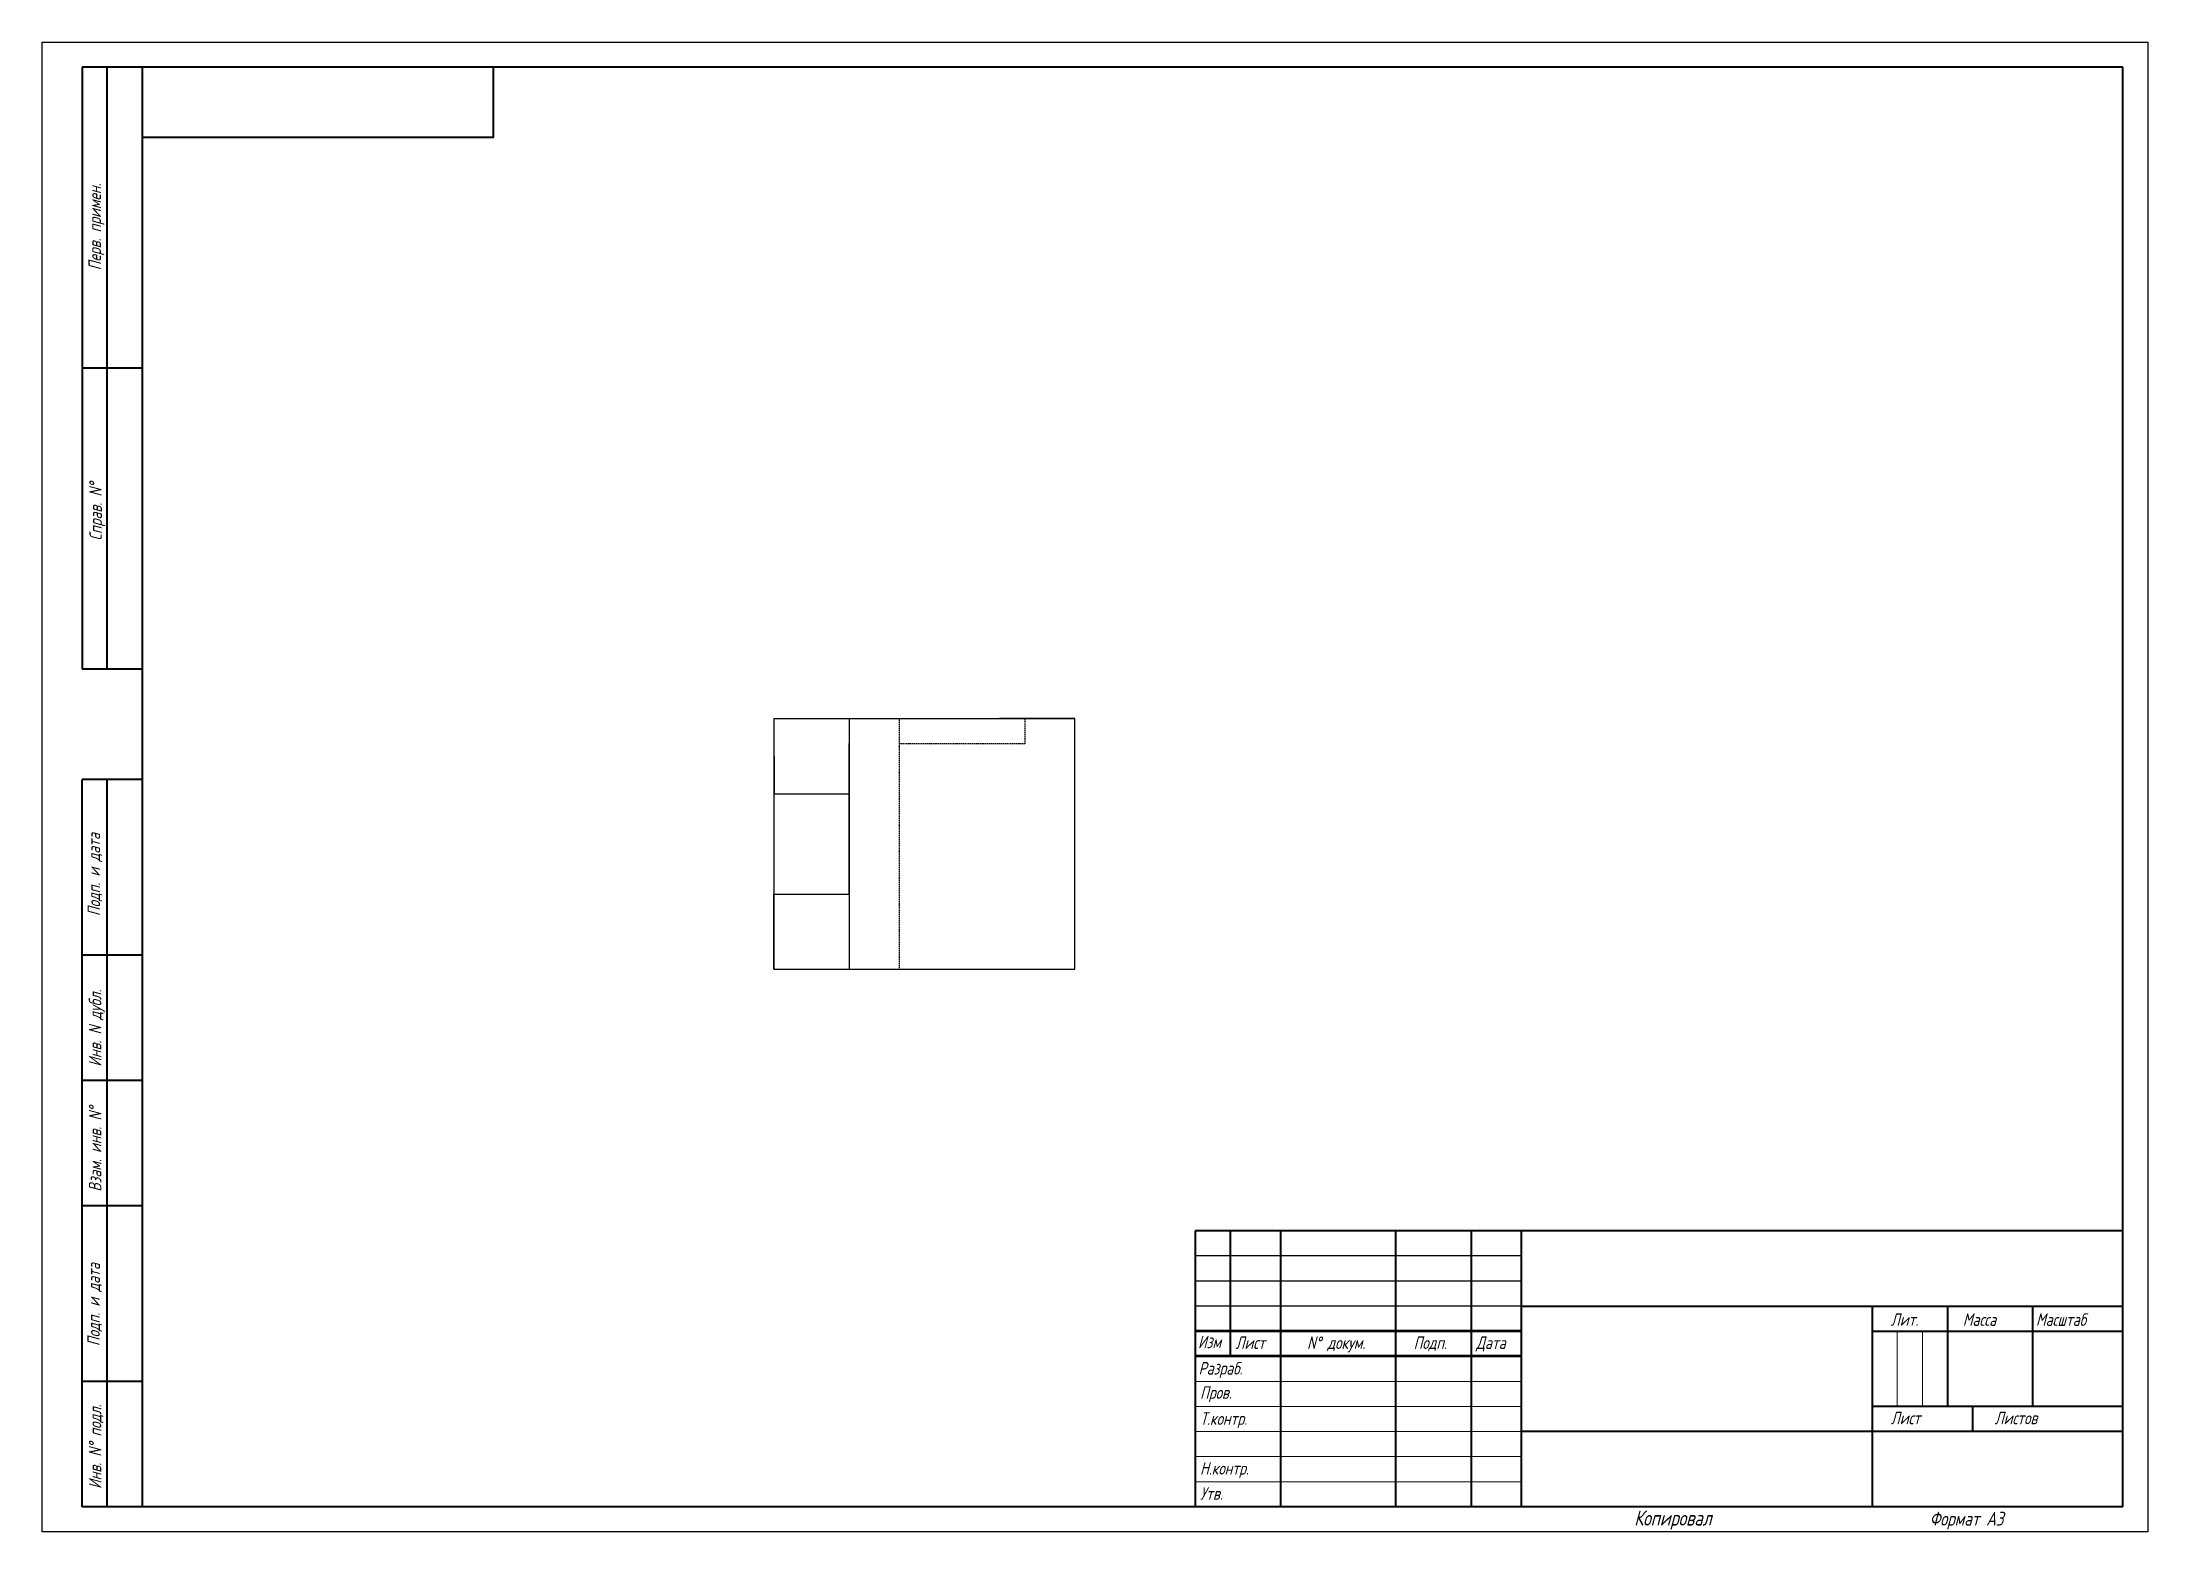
# Model space of a CAD drawing. Extents: x 2173 to 2593, y 74 to 371.
import ezdxf

# ---------------------------------------------------------------- set-up
doc = ezdxf.new("R2010")
doc.units = 0
doc.header["$MEASUREMENT"] = 0
doc.linetypes.add('ACAD_ISO02W100', pattern=[15, 12, -3])
doc.linetypes.add('штриховая2', pattern=[0.375, 0.25, -0.125])
doc.layers.get('0').update_dxf_attribs({"linetype": 'CONTINUOUS'})
doc.layers.add('KONTUR', color=7, linetype='CONTINUOUS')
for name, color, linetype, lineweight in [('Основная', 7, 'CONTINUOUS', 40), ('текст', 7, 'CONTINUOUS', 30), ('тонкая', 7, 'CONTINUOUS', 20)]:
    doc.layers.add(name, color=color, linetype=linetype, lineweight=lineweight)
doc.styles.add('стиль рамки', font='romans.shx', dxfattribs={"width": 0.75, "oblique": 15, "height": 3.5})

msp = doc.modelspace()

# ---------------------------------------------------------------- linework, layer by layer
at = {"linetype": 'штриховая2'}
for p, q in [((2318.51, 235.72), (2343.51, 235.74)), ((2343.51, 235.74), (2343.51, 185.72)), ((2378.51, 235.72), (2368.51, 235.72)), ((2378.51, 235.72), (2368.51, 235.7)), ((2368.51, 235.7), (2368.51, 230.7)), ((2363.51, 230.7), (2343.51, 230.7)), ((2368.51, 230.7), (2363.51, 230.7))]:
    msp.add_line(p, q, dxfattribs=at)
for p, q in [((2318.51, 235.72), (2378.51, 235.72)), ((2318.51, 235.72), (2318.51, 185.72)), ((2318.51, 235.72), (2318.51, 235.72)), ((2318.51, 235.72), (2333.51, 235.72)), ((2318.51, 235.72), (2343.51, 235.72)), ((2333.51, 235.72), (2333.51, 185.72)), ((2378.51, 235.72), (2363.51, 235.72)), ((2378.51, 185.72), (2378.51, 235.72)), ((2318.51, 185.72), (2378.51, 185.72)), ((2467.54, 128.57), (2402.54, 128.57)), ((2467.54, 123.57), (2402.54, 123.57)), ((2467.54, 118.57), (2402.54, 118.57)), ((2537.54, 78.57), (2537.54, 78.57))]:
    msp.add_line(p, q)
at = {"linetype": 'ACAD_ISO02W100'}
for p, q in [((2318.51, 235.72), (2343.51, 235.72)), ((2378.51, 235.72), (2368.51, 235.72))]:
    msp.add_line(p, q, dxfattribs=at)
at = {"linetype": 'Continuous'}
for p, q in [((2318.51, 235.72), (2318.56, 220.72)), ((2378.51, 235.72), (2368.51, 235.72)), ((2333.51, 200.72), (2333.51, 230.72)), ((2318.56, 220.72), (2333.51, 220.72)), ((2318.51, 185.72), (2318.51, 200.72)), ((2318.51, 200.72), (2333.51, 200.72))]:
    msp.add_line(p, q, dxfattribs=at)
at = {"lineweight": 50}
for p, q in [((2467.54, 113.57), (2402.54, 113.57)), ((2467.54, 108.57), (2402.54, 108.57))]:
    msp.add_line(p, q, dxfattribs=at)
at = {"layer": 'KONTUR'}
for p, q in [((2172.54, 73.57), (2172.54, 370.57)), ((2172.54, 370.57), (2592.54, 370.57)), ((2592.54, 370.57), (2592.54, 73.57)), ((2592.54, 73.57), (2172.54, 73.57))]:
    msp.add_line(p, q, dxfattribs=at)
at = {"layer": 'Основная'}
for p, q in [((2180.54, 365.57), (2180.54, 245.57)), ((2587.54, 365.57), (2180.54, 365.57)), ((2185.54, 245.57), (2185.54, 365.57)), ((2192.54, 118.57), (2192.54, 365.57)), ((2262.54, 351.57), (2262.54, 365.57)), ((2587.54, 78.57), (2587.54, 365.57)), ((2262.54, 351.57), (2192.54, 351.57)), ((2192.54, 305.57), (2180.54, 305.57)), ((2192.54, 245.57), (2180.54, 245.57)), ((2180.54, 78.57), (2180.54, 223.57)), ((2192.54, 223.57), (2180.54, 223.57)), ((2185.54, 78.57), (2185.54, 223.57)), ((2192.54, 188.57), (2180.54, 188.57)), ((2192.54, 163.57), (2180.54, 163.57)), ((2192.54, 138.57), (2180.54, 138.57)), ((2402.54, 133.57), (2402.54, 78.57)), ((2587.54, 133.57), (2402.54, 133.57)), ((2409.54, 108.57), (2409.54, 133.57)), ((2419.54, 133.57), (2419.54, 78.57)), ((2442.54, 78.57), (2442.54, 133.57)), ((2457.54, 133.57), (2457.54, 78.57)), ((2467.54, 133.57), (2467.54, 78.57)), ((2192.54, 78.57), (2192.54, 118.57)), ((2467.54, 118.57), (2587.54, 118.57)), ((2537.54, 118.57), (2537.54, 78.57)), ((2552.54, 118.57), (2552.54, 98.57)), ((2569.54, 118.57), (2569.54, 98.57)), ((2537.54, 113.57), (2587.54, 113.57)), ((2192.54, 103.57), (2180.54, 103.57)), ((2587.54, 98.57), (2537.54, 98.57)), ((2557.54, 98.57), (2557.54, 93.57)), ((2587.54, 93.57), (2467.54, 93.57)), ((2587.54, 78.57), (2180.54, 78.57))]:
    msp.add_line(p, q, dxfattribs=at)
at = {"layer": 'тонкая'}
for p, q in [((2542.53, 113.36), (2542.53, 98.57)), ((2547.6, 113.36), (2547.6, 98.57)), ((2402.54, 103.57), (2467.54, 103.57)), ((2467.54, 98.57), (2402.54, 98.57)), ((2467.54, 93.57), (2402.54, 93.57))]:
    msp.add_line(p, q, dxfattribs=at)
for points in [[(2402.54, 88.57), (2467.54, 88.57)], [(2402.54, 83.57), (2467.54, 83.57)]]:
    msp.add_lwpolyline(points, dxfattribs=at)

# ---------------------------------------------------------------- texts
at = {"layer": 'текст', "style": 'стиль рамки', "oblique": 15, "width": 0.75}
for s, p in [('Перв. примен.', (2184.29, 325.08)), ('Справ. N%%d', (2184.45, 271.2)), ('Подп. и дата', (2184.11, 196.34)), ('Инв. N дубл.', (2184.36, 166.32)), ('Взам. инв. N%%d', (2184.36, 141.39)), ('Подп. и дата', (2184.06, 110.6)), ('Инв. N%%d подл.', (2184.36, 82.14))]:
    msp.add_text(s, height=2.5, rotation=90, dxfattribs=at).set_placement(p)
for s, height, p in [('Лит.', 2.5, (2541.26, 114.64)), ('Масса', 2.5, (2555.63, 114.64)), ('Масштаб', 2.5, (2570.22, 114.64)), ('Изм', 2.5, (2403.08, 110.18)), ('Лист', 2.5, (2410.56, 110.03)), ('N%%d докум. ', 2.5, (2424.84, 110.03)), ('Подп.', 2.5, (2446.09, 110.03)), ('Дата', 2.5, (2458.55, 110.03)), ('Разраб.', 2.5, (2403.2, 104.93)), ('Пров.', 2.5, (2403.5, 100.1)), ('Т.контр.', 2.5, (2403.5, 94.9)), ('Лист', 2.5, (2541.26, 95.02)), ('Листов', 2.5, (2561.98, 95.02)), ('Н.контр.', 2.5, (2403.5, 84.98)), ('Утв.', 2.5, (2403.5, 79.96)), ('Копировал', 3, (2490.07, 74.82)), ('Формат А3', 2.75, (2549, 74.82))]:
    msp.add_text(s, height=height, dxfattribs=at).set_placement(p)

doc.saveas('drawing.dxf')
